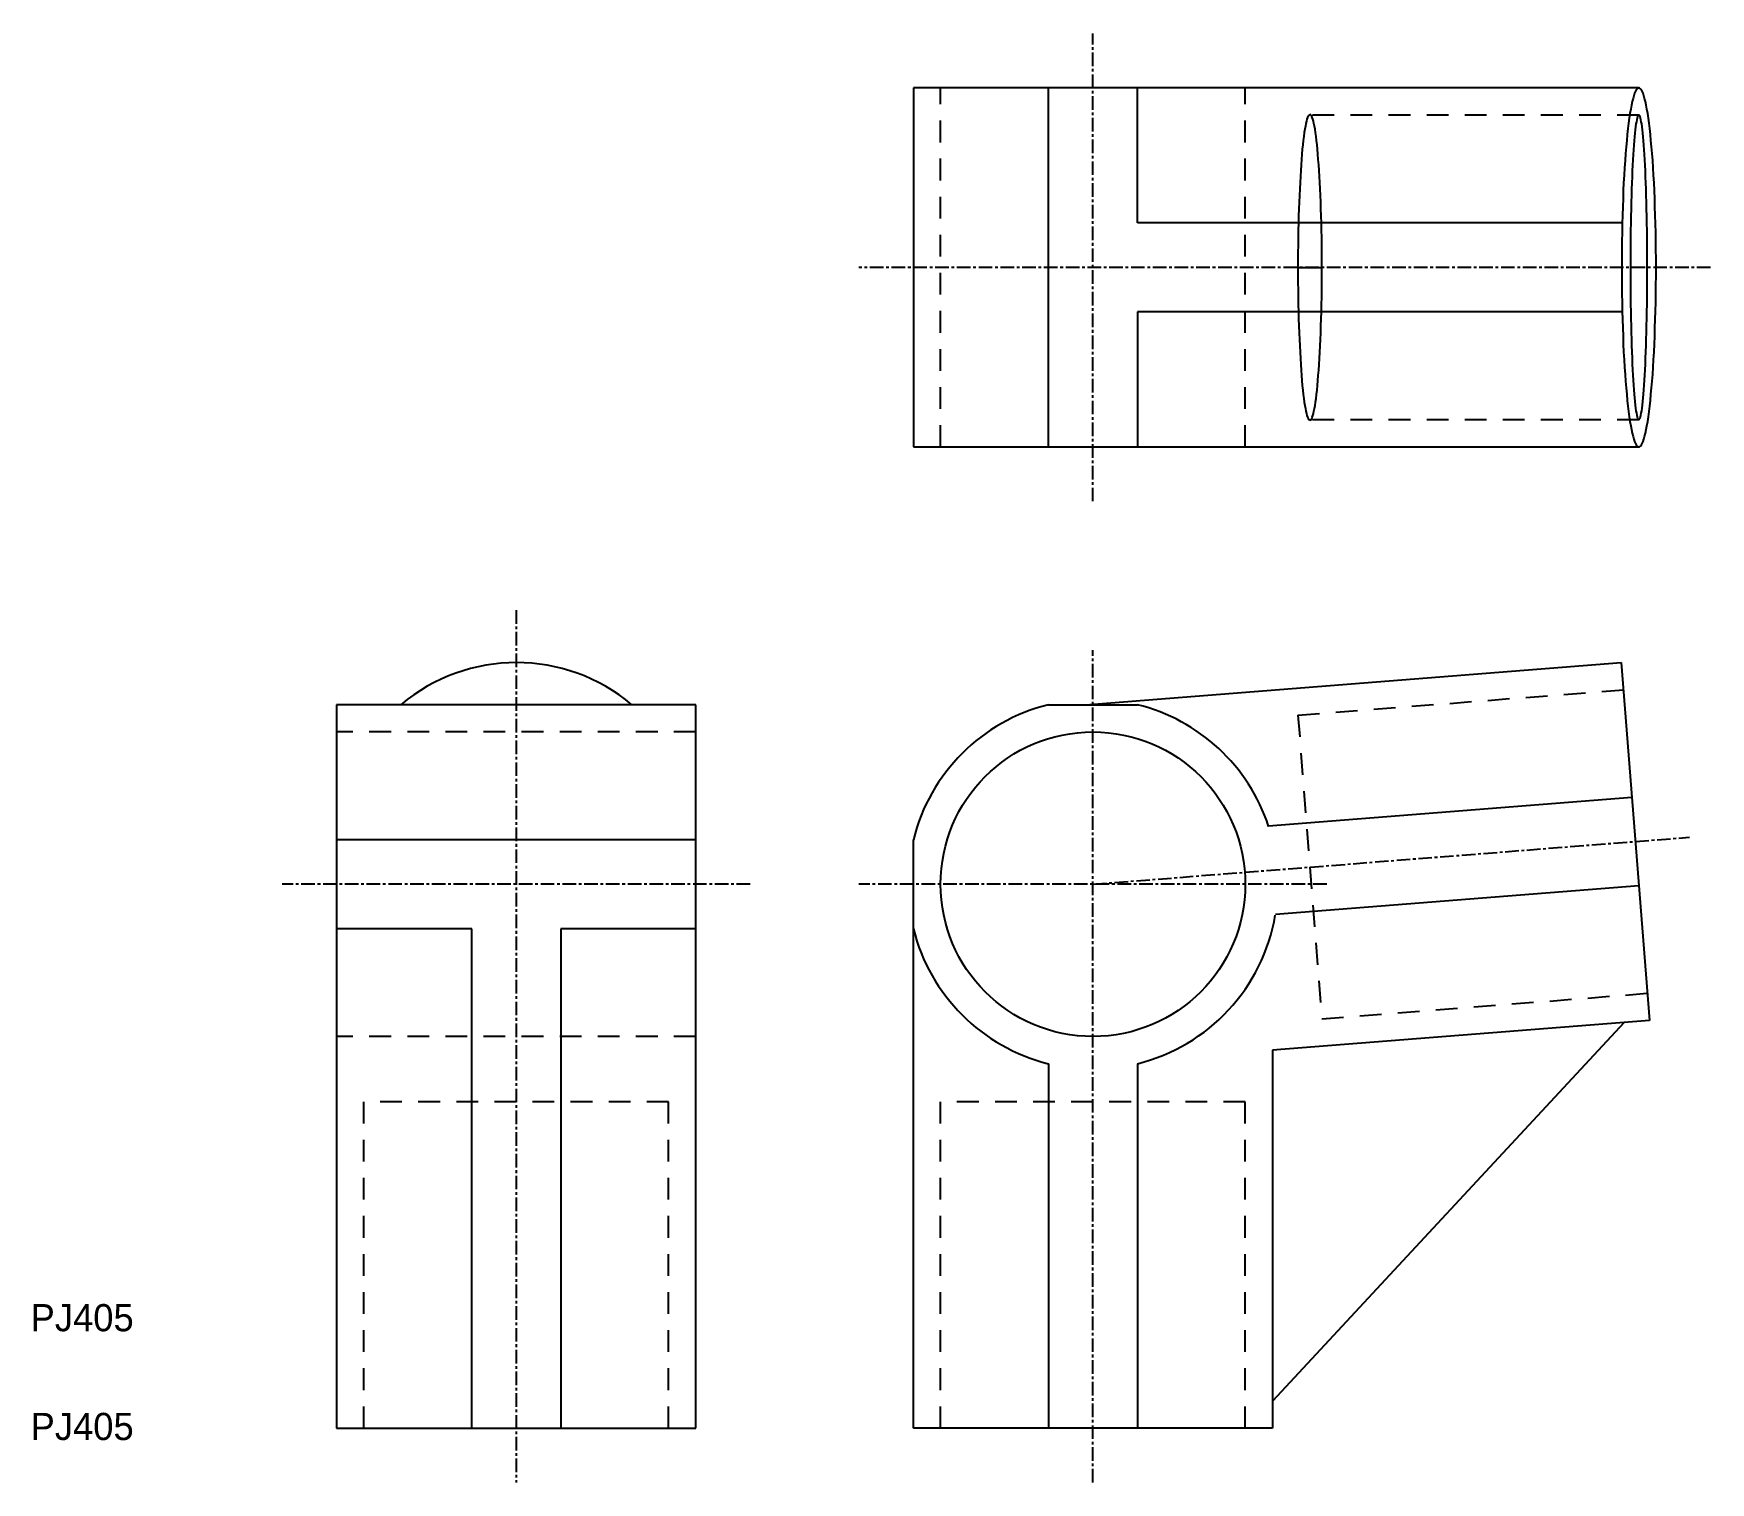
# Model space of a CAD drawing. Extents: x 0 to 154, y 28 to 161.
import ezdxf

# ---------------------------------------------------------------- set-up
doc = ezdxf.new("R2010")
doc.units = 0
doc.linetypes.add('CENTER', pattern=[2, 1.25, -0.25, 0.25, -0.25])
doc.linetypes.add('DASHED', pattern=[3.5, 2, -1.5])
doc.layers.get('0').update_dxf_attribs({"linetype": 'CONTINUOUS'})
doc.layers.add('CENTER', color=1, linetype='CENTER')

msp = doc.modelspace()

# ---------------------------------------------------------------- linework, layer by layer
at = {"color": 7, "linetype": 'CONTINUOUS'}
for p, q in [((147.8, 155.77), (81.13, 155.77)), ((81.13, 155.77), (81.13, 122.77)), ((93.54, 122.77), (93.54, 155.77)), ((101.72, 143.37), (101.72, 155.77)), ((146.26, 143.37), (101.72, 143.37)), ((116.47, 139.27), (118.67, 139.27)), ((146.26, 135.18), (101.72, 135.18)), ((101.72, 135.18), (101.72, 122.77)), ((81.13, 122.77), (147.8, 122.77)), ((96.95, 99.07), (146.18, 102.94)), ((146.18, 102.94), (148.77, 70.04)), ((61.13, 99.07), (28.13, 99.07)), ((28.13, 99.07), (28.13, 32.57)), ((61.13, 32.57), (61.13, 99.07)), ((93.54, 99.07), (101.72, 99.07)), ((113.76, 87.95), (147.15, 90.57)), ((61.13, 86.66), (28.13, 86.66)), ((81.13, 32.57), (81.13, 86.66)), ((147.8, 82.41), (114.4, 79.79)), ((40.54, 78.48), (28.13, 78.48)), ((40.54, 32.57), (40.54, 78.48)), ((61.13, 78.48), (48.72, 78.48)), ((48.72, 78.48), (48.72, 32.57)), ((148.77, 70.04), (114.13, 67.32)), ((146.44, 69.86), (114.13, 35.03)), ((114.13, 67.32), (114.13, 32.57)), ((93.54, 66.07), (93.54, 32.57)), ((101.72, 66.07), (101.72, 32.57)), ((28.13, 32.57), (61.13, 32.57)), ((114.13, 32.57), (81.13, 32.57))]:
    msp.add_line(p, q, dxfattribs=at)
at = {"color": 3, "linetype": 'DASHED'}
for p, q in [((83.63, 122.77), (83.63, 155.77)), ((111.63, 122.77), (111.63, 155.77)), ((147.8, 153.27), (117.48, 153.27)), ((147.8, 125.27), (117.48, 125.27)), ((116.47, 98.1), (146.38, 100.45)), ((116.47, 98.1), (118.67, 70.18)), ((61.13, 96.57), (28.13, 96.57)), ((118.67, 70.18), (148.57, 72.54)), ((61.13, 68.57), (28.13, 68.57)), ((30.63, 32.57), (30.63, 62.57)), ((58.63, 62.57), (30.63, 62.57)), ((58.63, 32.57), (58.63, 62.57)), ((83.63, 32.57), (83.63, 62.57)), ((111.63, 62.57), (83.63, 62.57)), ((111.63, 32.57), (111.63, 62.57))]:
    msp.add_line(p, q, dxfattribs=at)
at = {"color": 7, "linetype": 'CONTINUOUS'}
for points in [[(147.8, 155.77, 0), (147.72, 155.75, 0), (147.64, 155.69, 0), (147.56, 155.59, 0), (147.49, 155.46, 0), (147.41, 155.28, 0), (147.34, 155.06, 0), (147.26, 154.81, 0), (147.19, 154.52, 0), (147.12, 154.19, 0), (147.05, 153.82, 0), (146.98, 153.43, 0), (146.92, 152.99, 0), (146.85, 152.53, 0), (146.79, 152.03, 0), (146.73, 151.5, 0), (146.68, 150.94, 0), (146.62, 150.35, 0), (146.57, 149.74, 0), (146.53, 149.1, 0), (146.48, 148.44, 0), (146.44, 147.76, 0), (146.4, 147.05, 0), (146.37, 146.33, 0), (146.34, 145.59, 0), (146.31, 144.83, 0), (146.28, 144.06, 0), (146.26, 143.28, 0), (146.25, 142.49, 0), (146.23, 141.69, 0), (146.22, 140.89, 0), (146.22, 140.08, 0), (146.22, 139.27, 0), (146.22, 138.46, 0), (146.22, 137.66, 0), (146.23, 136.85, 0), (146.25, 136.05, 0), (146.26, 135.26, 0), (146.28, 134.48, 0), (146.31, 133.71, 0), (146.34, 132.96, 0), (146.37, 132.22, 0), (146.4, 131.5, 0), (146.44, 130.79, 0), (146.48, 130.11, 0), (146.53, 129.44, 0), (146.57, 128.81, 0), (146.62, 128.19, 0), (146.68, 127.61, 0), (146.73, 127.05, 0), (146.79, 126.52, 0), (146.85, 126.02, 0), (146.92, 125.55, 0), (146.98, 125.12, 0), (147.05, 124.72, 0), (147.12, 124.36, 0), (147.19, 124.03, 0), (147.26, 123.74, 0), (147.34, 123.48, 0), (147.41, 123.27, 0), (147.49, 123.09, 0), (147.56, 122.95, 0), (147.64, 122.85, 0), (147.72, 122.79, 0), (147.8, 122.77, 0), (147.87, 122.79, 0), (147.95, 122.85, 0), (148.03, 122.95, 0), (148.1, 123.09, 0), (148.18, 123.27, 0), (148.25, 123.48, 0), (148.33, 123.74, 0), (148.4, 124.03, 0), (148.47, 124.36, 0), (148.54, 124.72, 0), (148.61, 125.12, 0), (148.68, 125.55, 0), (148.74, 126.02, 0), (148.8, 126.52, 0), (148.86, 127.05, 0), (148.91, 127.61, 0), (148.97, 128.19, 0), (149.02, 128.81, 0), (149.07, 129.44, 0), (149.11, 130.11, 0), (149.15, 130.79, 0), (149.19, 131.5, 0), (149.23, 132.22, 0), (149.26, 132.96, 0), (149.28, 133.71, 0), (149.31, 134.48, 0), (149.33, 135.26, 0), (149.35, 136.05, 0), (149.36, 136.85, 0), (149.37, 137.66, 0), (149.38, 138.46, 0), (149.38, 139.27, 0), (149.38, 140.08, 0), (149.37, 140.89, 0), (149.36, 141.69, 0), (149.35, 142.49, 0), (149.33, 143.28, 0), (149.31, 144.06, 0), (149.28, 144.83, 0), (149.26, 145.59, 0), (149.23, 146.33, 0), (149.19, 147.05, 0), (149.15, 147.76, 0), (149.11, 148.44, 0), (149.07, 149.1, 0), (149.02, 149.74, 0), (148.97, 150.35, 0), (148.91, 150.94, 0), (148.86, 151.5, 0), (148.8, 152.03, 0), (148.74, 152.53, 0), (148.68, 152.99, 0), (148.61, 153.43, 0), (148.54, 153.82, 0), (148.47, 154.19, 0), (148.4, 154.52, 0), (148.33, 154.81, 0), (148.25, 155.06, 0), (148.18, 155.28, 0), (148.1, 155.46, 0), (148.03, 155.59, 0), (147.95, 155.69, 0), (147.87, 155.75, 0), (147.8, 155.77, 0)], [(147.8, 153.27, 0), (147.76, 153.26, 0), (147.72, 153.21, 0), (147.68, 153.12, 0), (147.64, 153, 0), (147.61, 152.85, 0), (147.57, 152.67, 0), (147.53, 152.46, 0), (147.5, 152.21, 0), (147.46, 151.93, 0), (147.43, 151.62, 0), (147.4, 151.28, 0), (147.36, 150.91, 0), (147.33, 150.52, 0), (147.3, 150.09, 0), (147.27, 149.65, 0), (147.25, 149.17, 0), (147.22, 148.68, 0), (147.19, 148.16, 0), (147.17, 147.61, 0), (147.15, 147.05, 0), (147.13, 146.47, 0), (147.11, 145.87, 0), (147.09, 145.26, 0), (147.08, 144.63, 0), (147.06, 143.99, 0), (147.05, 143.34, 0), (147.04, 142.68, 0), (147.03, 142, 0), (147.03, 141.33, 0), (147.02, 140.65, 0), (147.02, 139.96, 0), (147.02, 139.27, 0), (147.02, 138.59, 0), (147.02, 137.9, 0), (147.03, 137.22, 0), (147.03, 136.54, 0), (147.04, 135.87, 0), (147.05, 135.21, 0), (147.06, 134.56, 0), (147.08, 133.91, 0), (147.09, 133.29, 0), (147.11, 132.67, 0), (147.13, 132.08, 0), (147.15, 131.5, 0), (147.17, 130.93, 0), (147.19, 130.39, 0), (147.22, 129.87, 0), (147.25, 129.37, 0), (147.27, 128.9, 0), (147.3, 128.45, 0), (147.33, 128.03, 0), (147.36, 127.63, 0), (147.4, 127.27, 0), (147.43, 126.93, 0), (147.46, 126.62, 0), (147.5, 126.34, 0), (147.53, 126.09, 0), (147.57, 125.88, 0), (147.61, 125.69, 0), (147.64, 125.54, 0), (147.68, 125.42, 0), (147.72, 125.34, 0), (147.76, 125.29, 0), (147.8, 125.27, 0), (147.83, 125.29, 0), (147.87, 125.34, 0), (147.91, 125.42, 0), (147.95, 125.54, 0), (147.99, 125.69, 0), (148.02, 125.88, 0), (148.06, 126.09, 0), (148.09, 126.34, 0), (148.13, 126.62, 0), (148.16, 126.93, 0), (148.2, 127.27, 0), (148.23, 127.63, 0), (148.26, 128.03, 0), (148.29, 128.45, 0), (148.32, 128.9, 0), (148.35, 129.37, 0), (148.37, 129.87, 0), (148.4, 130.39, 0), (148.42, 130.93, 0), (148.44, 131.5, 0), (148.46, 132.08, 0), (148.48, 132.67, 0), (148.5, 133.29, 0), (148.51, 133.91, 0), (148.53, 134.56, 0), (148.54, 135.21, 0), (148.55, 135.87, 0), (148.56, 136.54, 0), (148.57, 137.22, 0), (148.57, 137.9, 0), (148.57, 138.59, 0), (148.57, 139.27, 0), (148.57, 139.96, 0), (148.57, 140.65, 0), (148.57, 141.33, 0), (148.56, 142, 0), (148.55, 142.68, 0), (148.54, 143.34, 0), (148.53, 143.99, 0), (148.51, 144.63, 0), (148.5, 145.26, 0), (148.48, 145.87, 0), (148.46, 146.47, 0), (148.44, 147.05, 0), (148.42, 147.61, 0), (148.4, 148.16, 0), (148.37, 148.68, 0), (148.35, 149.17, 0), (148.32, 149.65, 0), (148.29, 150.09, 0), (148.26, 150.52, 0), (148.23, 150.91, 0), (148.2, 151.28, 0), (148.16, 151.62, 0), (148.13, 151.93, 0), (148.09, 152.21, 0), (148.06, 152.46, 0), (148.02, 152.67, 0), (147.99, 152.85, 0), (147.95, 153, 0), (147.91, 153.12, 0), (147.87, 153.21, 0), (147.83, 153.26, 0), (147.8, 153.27, 0)]]:
    msp.add_polyline3d(points, dxfattribs=at)
at = {"color": 3, "linetype": 'DASHED'}
msp.add_polyline3d([(117.57, 125.23, 0), (117.62, 125.25, 0), (117.68, 125.3, 0), (117.73, 125.38, 0), (117.78, 125.5, 0), (117.83, 125.65, 0), (117.89, 125.83, 0), (117.94, 126.05, 0), (117.99, 126.3, 0), (118.04, 126.58, 0), (118.09, 126.89, 0), (118.13, 127.23, 0), (118.18, 127.6, 0), (118.22, 127.99, 0), (118.27, 128.42, 0), (118.31, 128.87, 0), (118.34, 129.34, 0), (118.38, 129.84, 0), (118.42, 130.36, 0), (118.45, 130.91, 0), (118.48, 131.47, 0), (118.51, 132.05, 0), (118.54, 132.65, 0), (118.56, 133.27, 0), (118.58, 133.9, 0), (118.6, 134.54, 0), (118.62, 135.2, 0), (118.63, 135.86, 0), (118.65, 136.53, 0), (118.66, 137.21, 0), (118.66, 137.9, 0), (118.67, 138.58, 0), (118.67, 139.27, 0), (118.67, 139.96, 0), (118.66, 140.65, 0), (118.66, 141.33, 0), (118.65, 142.01, 0), (118.63, 142.69, 0), (118.62, 143.35, 0), (118.6, 144, 0), (118.58, 144.65, 0), (118.56, 145.28, 0), (118.54, 145.89, 0), (118.51, 146.49, 0), (118.48, 147.07, 0), (118.45, 147.64, 0), (118.42, 148.18, 0), (118.38, 148.7, 0), (118.34, 149.2, 0), (118.31, 149.68, 0), (118.27, 150.13, 0), (118.22, 150.55, 0), (118.18, 150.95, 0), (118.13, 151.32, 0), (118.09, 151.66, 0), (118.04, 151.97, 0), (117.99, 152.25, 0), (117.94, 152.5, 0), (117.89, 152.71, 0), (117.83, 152.9, 0), (117.78, 153.05, 0), (117.73, 153.16, 0), (117.68, 153.25, 0), (117.62, 153.3, 0), (117.57, 153.32, 0), (117.52, 153.3, 0), (117.46, 153.25, 0), (117.41, 153.16, 0), (117.35, 153.05, 0), (117.3, 152.9, 0), (117.25, 152.71, 0), (117.2, 152.5, 0), (117.15, 152.25, 0), (117.1, 151.97, 0), (117.05, 151.66, 0), (117, 151.32, 0), (116.96, 150.95, 0), (116.91, 150.55, 0), (116.87, 150.13, 0), (116.83, 149.68, 0), (116.79, 149.2, 0), (116.75, 148.7, 0), (116.72, 148.18, 0), (116.69, 147.64, 0), (116.66, 147.07, 0), (116.63, 146.49, 0), (116.6, 145.89, 0), (116.58, 145.28, 0), (116.55, 144.65, 0), (116.53, 144, 0), (116.52, 143.35, 0), (116.5, 142.69, 0), (116.49, 142.01, 0), (116.48, 141.33, 0), (116.47, 140.65, 0), (116.47, 139.96, 0), (116.47, 139.27, 0), (116.47, 138.58, 0), (116.47, 137.9, 0), (116.48, 137.21, 0), (116.49, 136.53, 0), (116.5, 135.86, 0), (116.52, 135.2, 0), (116.53, 134.54, 0), (116.55, 133.9, 0), (116.58, 133.27, 0), (116.6, 132.65, 0), (116.63, 132.05, 0), (116.66, 131.47, 0), (116.69, 130.91, 0), (116.72, 130.36, 0), (116.75, 129.84, 0), (116.79, 129.34, 0), (116.83, 128.87, 0), (116.87, 128.42, 0), (116.91, 127.99, 0), (116.96, 127.6, 0), (117, 127.23, 0), (117.05, 126.89, 0), (117.1, 126.58, 0), (117.15, 126.3, 0), (117.2, 126.05, 0), (117.25, 125.83, 0), (117.3, 125.65, 0), (117.35, 125.5, 0), (117.41, 125.38, 0), (117.46, 125.3, 0), (117.52, 125.25, 0), (117.57, 125.23, 0)], dxfattribs=at)
at = {"color": 7, "linetype": 'CONTINUOUS'}
msp.add_circle((97.63, 82.57), 14, dxfattribs=at)
for centre, radius, start, end in [((44.65, 86.44), 16.5, 49.9361, 130.0639), ((97.63, 82.57), 17, 103.9306, 166.0694), ((97.63, 82.57), 17, 18.2305, 76.0695), ((97.63, 82.57), 17, 283.9305, 350.3695), ((97.63, 82.57), 17, 193.9306, 256.0694)]:
    msp.add_arc(centre, radius, start, end, dxfattribs=at)
at = {"layer": 'CENTER', "color": 1, "linetype": 'CENTER'}
for p, q in [((97.63, 117.77), (97.63, 160.77)), ((154.38, 139.27), (76.13, 139.27)), ((44.63, 107.77), (44.63, 27.57)), ((97.63, 27.57), (97.63, 104.07)), ((97.63, 82.57), (152.46, 86.89)), ((66.13, 82.57), (23.13, 82.57)), ((119.13, 82.57), (76.13, 82.57))]:
    msp.add_line(p, q, dxfattribs=at)

# ---------------------------------------------------------------- texts
at = {"color": 7, "linetype": 'CONTINUOUS'}
for p in [(0, 41.47), (0, 31.47)]:
    msp.add_text('PJ405', height=2.5, dxfattribs=at).set_placement(p)

doc.saveas('drawing.dxf')
